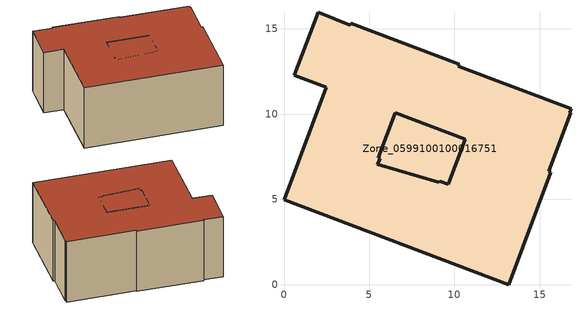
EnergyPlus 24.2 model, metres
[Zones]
Zone_0599100100016751
 floor ground (C_G): 10.23,12.8 16.84,10.32 16.76,10.1 16.81,10.07 15.53,6.65 15.66,6.59 13.18,0 0,4.97 2.48,11.57 0.6,12.28 2,15.97 3.87,15.23 3.91,15.34 10.28,12.94 z0; 9.09,5.99 9.14,6.07 9.63,5.89 10.62,8.54 6.52,10.08 5.52,7.44 5.64,7.39 5.46,7.07 z0
 wall outside (C_F): 15.66,6.59 15.53,6.65 16.81,10.07 16.76,10.1 16.84,10.32 10.23,12.8 10.28,12.94 3.91,15.34 3.87,15.23 2,15.97 0.6,12.28 2.48,11.57 0,4.97 13.18,0 15.66,6.59 / 10.62,8.54 9.63,5.89 9.14,6.07 9.09,5.99 5.46,7.07 5.64,7.39 5.52,7.44 6.52,10.08 10.62,8.54 z0:7.01
 roof outside (C_R): 10.28,12.94 3.91,15.34 3.87,15.23 2,15.97 0.6,12.28 2.48,11.57 0,4.97 13.18,0 15.66,6.59 15.53,6.65 16.81,10.07 16.76,10.1 16.84,10.32 10.23,12.8 z7.01; 9.14,6.07 9.09,5.99 5.46,7.07 5.64,7.39 5.52,7.44 6.52,10.08 10.62,8.54 9.63,5.89 z7.01
[BUILDING]
Pand.0599100100016751: North Axis=0; Terrain=City; Loads Convergence Tolerance Value=0.04; Temperature Convergence Tolerance Value=0.4; Solar Distribution=FullExterior; Maximum Number of Warmup Days=25; Minimum Number of Warmup Days=1
[Site:Location]
Rotterdam.The.Hague.AP_ZH_NLD Design_Conditions: Latitude=51.96; Longitude=4.45; Time Zone=1; Elevation=-4.5
[SITE:GROUNDTEMPERATURE:BUILDINGSURFACE]
18, 18, 18, 18, 18, 18, 18, 18, 18, 18, 18, 18
[MATERIAL] Thermal Absorptance=0.9; Solar Absorptance=0.7; Visible Absorptance=0.7
Name | Roughness | Thickness | Conductivity | Density | Specific Heat
G.D.2015-2018 | MediumSmooth | 0.15 | 0.0428571 | 540 | 1210
F.D.2015-2018 | Rough | 0.3 | 0.0666667 | 1920 | 840
R.D.2015-2018 | MediumRough | 0.2 | 0.0333333 | 1500 | 1000
[CONSTRUCTION]
C_G: G.D.2015-2018
C_F: F.D.2015-2018
C_R: R.D.2015-2018
[ZONE]
Zone_0599100100016751: Type=1; Multiplier=1; Ceiling Height=Autocalculate; Volume=Autocalculate; Floor Area=autocalculate; Part of Total Floor Area=Yes
[ZONEINFILTRATION:DESIGNFLOWRATE]
Infil_Zone_0599100100016751: Zone or ZoneList or Space or SpaceList=Zone_0599100100016751; Schedule=AlwaysOn; Design Flow Rate Calculation Method=Flow/Area; Flow Rate per Floor Area=0.0021; Constant Term Coefficient=1; Temperature Term Coefficient=0; Velocity Term Coefficient=0; Velocity Squared Term Coefficient=0
[HVACTEMPLATE:ZONE:IDEALLOADSAIRSYSTEM]
Zone_0599100100016751: Maximum Heating Supply Air Temperature=50; Minimum Cooling Supply Air Temperature=13; Maximum Heating Supply Air Humidity Ratio=0.0156; Minimum Cooling Supply Air Humidity Ratio=0.0077; Heating Limit=NoLimit; Cooling Limit=NoLimit; Dehumidification Control Type=ConstantSensibleHeatRatio; Cooling Sensible Heat Ratio=0.7; Dehumidification Setpoint=60; Humidification Control Type=None; Humidification Setpoint=30; Outdoor Air Method=None; Outdoor Air Flow Rate per Person=0.00944; Outdoor Air Flow Rate per Zone Floor Area=0; Outdoor Air Flow Rate per Zone=0; Demand Controlled Ventilation Type=None; Outdoor Air Economizer Type=NoEconomizer; Heat Recovery Type=None; Sensible Heat Recovery Effectiveness=0.7; Latent Heat Recovery Effectiveness=0.65
[ZONECONTROL:THERMOSTAT]
ThermostatControl_Zone_0599100100016751: Zone or ZoneList=Zone_0599100100016751; Control Type Schedule=DualSetpointControlType; Control 1=Thermostat_Zone_0599100100016751; Temperature Difference Between Cutout And Setpoint=0
[THERMOSTATSETPOINT:DUALSETPOINT]
Thermostat_Zone_0599100100016751: Heating Setpoint Temperature Schedule=HeatingSetpoint_Zone_0599100100016751; Cooling Setpoint Temperature Schedule=CoolingSetpoint_Zone_0599100100016751
[SCHEDULE:COMPACT]
HeatingSetpoint_Zone_0599100100016751: Through: 12/31, For: AllDays, Until: 24:00, 21
CoolingSetpoint_Zone_0599100100016751: Through: 12/31, For: AllDays, Until: 24:00, 24
DualSetpointControlType: Through: 12/31, For: AllDays, Until: 24:00, 4
AlwaysOn: Through: 12/31, For: AllDays, Until: 24:00, 1
